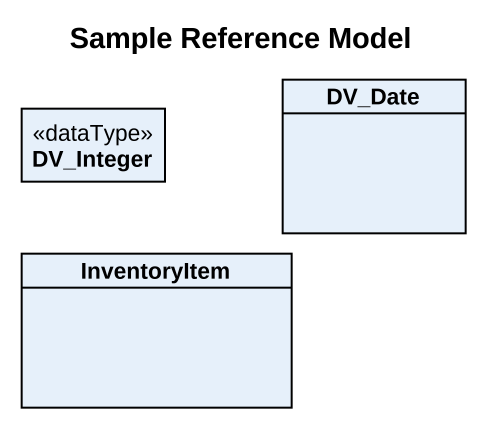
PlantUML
@startuml
title Sample Reference Model
hide circle
hide empty members
class DV_Integer <<dataType>>
class DV_Date
class InventoryItem
@enduml
